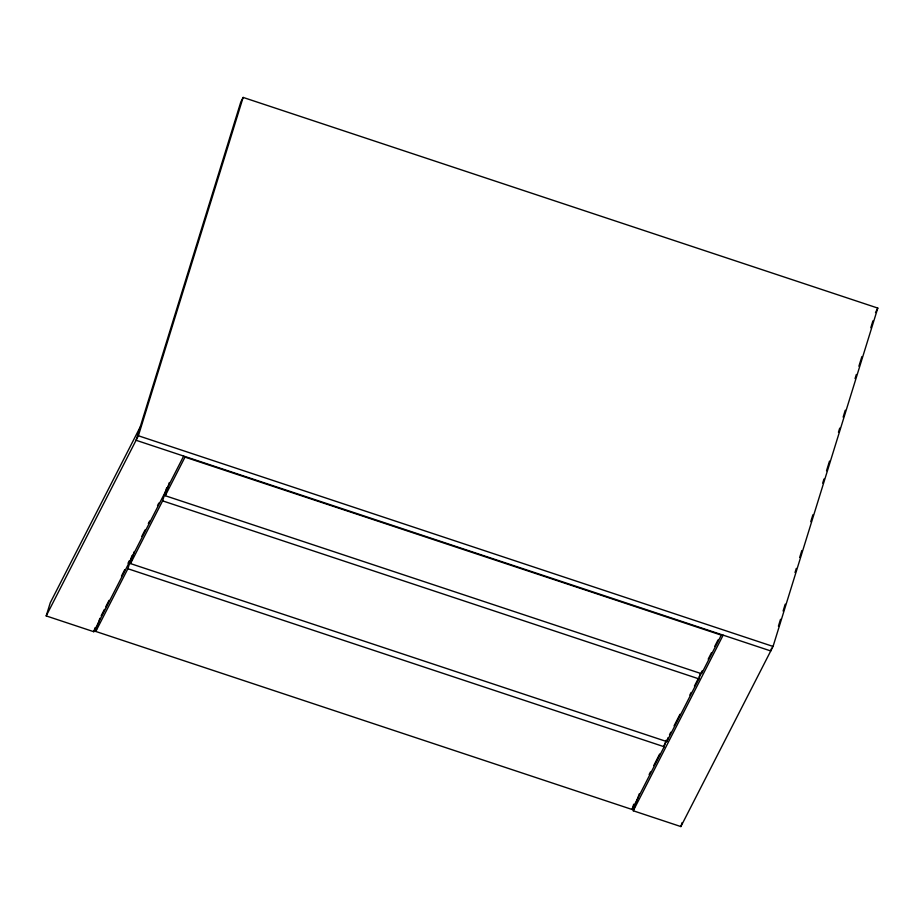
<?xml version="1.0" encoding="UTF-8"?>
<svg xmlns="http://www.w3.org/2000/svg" width="924" height="924" viewBox="0 0 924 924"><rect width="100%" height="100%" fill="white"/><g stroke="black" fill="none" stroke-linecap="round" stroke-linejoin="round"><path stroke-width="1.39" d="M183.68 456.075L93.798 631.716L46.2 615.915L50.277 602.748L140.148 427.119M46.2 615.915L138.381 435.77L243.139 97.424L877.8 308.085L773.053 646.442L680.861 826.576L633.263 810.775L639.304 793.774M93.798 631.716L95.022 627.766M666.216 740.17L664.171 746.754L632.074 809.482L95.784 631.462L99.85 618.306M95.784 631.462L127.882 568.734L131.959 555.578M700.542 673.619L698.902 678.874L666.805 741.602L130.515 563.594L134.176 551.744M130.515 563.594L162.612 500.866L166.69 487.71M165.246 495.714L185.008 457.114L721.298 635.135L701.547 673.735L165.246 495.714L169.323 482.559M632.074 809.482L633.702 804.215M666.805 741.602L668.029 737.664M680.861 826.576L682.085 822.637M771.598 648.186L770.743 650.946L136.082 440.274L240.829 101.929L243.139 97.424M778.412 626.183L780.537 619.311M783.09 611.053L785.227 604.181M795.021 572.545L796.292 568.422M799.699 557.415L801.824 550.542M810.775 521.656L812.901 514.772M822.695 483.148L823.977 479.013M826.53 470.766L829.509 461.134M838.449 432.247L839.731 428.124M843.138 417.128L845.264 410.244M855.058 378.609L856.329 374.486M858.893 366.239L861.873 356.606M870.812 327.72L872.937 320.847M101.166 615.742L104.447 609.343M105.752 606.791L109.032 600.381M121.471 576.068L124.752 569.658M128.02 563.259L129.337 560.695M141.799 536.347L145.068 529.949M148.348 523.55L149.653 520.986M157.519 505.624L158.824 503.072M875.49 312.589L877.8 308.085M649.145 774.543L650.461 771.979M653.742 765.569L659.644 754.03M663.582 746.338L666.204 741.21M669.484 734.799L670.801 732.235M674.081 725.825L679.983 714.287M689.824 695.056L691.14 692.492M694.421 686.082L697.701 679.671M699.006 677.107L702.286 670.697M708.188 659.159L711.468 652.748M714.749 646.338L718.029 639.928M633.263 810.775L723.146 635.146M138.381 435.77L773.053 646.442M162.612 500.866L698.902 678.874M127.882 568.734L664.171 746.754"/></g></svg>
